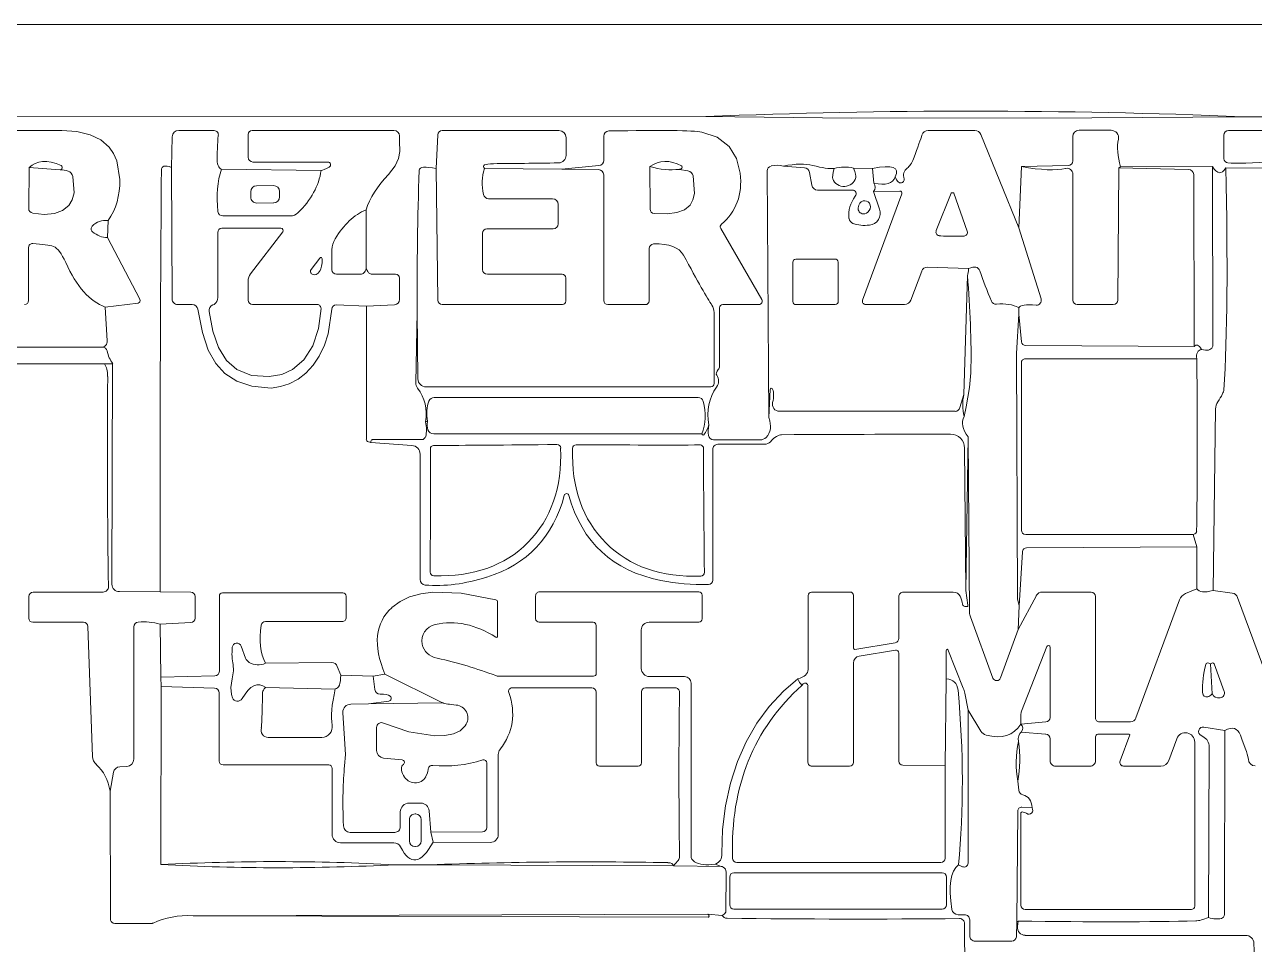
# Model space of a CAD drawing. Extents: x 0 to 650, y 0 to 488.
# Drawn here: x 247.5 to 410, y 366.4 to 488 of the extents above; entities that cross this region are included whole.
import ezdxf

# ---------------------------------------------------------------- set-up
doc = ezdxf.new("R2010")
doc.units = 0
doc.linetypes.add('Solid', pattern=[0])
doc.layers.add('Layer 1', color=7, linetype='Solid', lineweight=0)

msp = doc.modelspace()

# ---------------------------------------------------------------- linework, layer by layer
at = {"layer": 'Layer 1', "color": 7, "linetype": 'Solid', "lineweight": 0}
msp.add_line((0, 488), (650, 488), dxfattribs=at)
at = {"layer": 'Layer 1', "color": 8, "linetype": 'Solid', "lineweight": 0}
for p, q in [((337.48, 475.84), (138.01, 475.73)), ((494.97, 475.79), (408.5, 475.82)), ((252.18, 468.79), (248.06, 469.1)), ((286.65, 468.73), (273.49, 468.89)), ((318.45, 468.91), (308.26, 468.97)), ((345.62, 468.66), (345.82, 436.06)), ((379.22, 469.23), (378.87, 461.13)), ((413.99, 469.04), (406.21, 469.06)), ((292.59, 455.73), (292.59, 463.52)), ((258.42, 459.86), (258.5, 462.09)), ((258.39, 446.19), (258.13, 450.66)), ((292.63, 433.22), (292.64, 450.8)), ((378.85, 449.74), (378.88, 450.58)), ((231.54, 445.37), (257.62, 445.37)), ((378.92, 411.19), (378.76, 408.05)), ((265.46, 401.76), (265.36, 408.77)), ((293.51, 401.9), (293.74, 400.13)), ((265.51, 400.51), (265.47, 376.98)), ((295.6, 398.6), (292.92, 398.21)), ((372.18, 397.41), (372.15, 377.16)), ((378.73, 387.99), (378.85, 386.82)), ((258.75, 386.68), (258.81, 369.77)), ((299.15, 383.68), (299.07, 383.68)), ((298.31, 382.93), (298.31, 380.11)), ((299.89, 380.11), (299.89, 382.93)), ((299.05, 379.36), (299.13, 379.36)), ((296.49, 376.96), (300.99, 376.95)), ((371.43, 376.7), (370.88, 376.94)), ((259.37, 369.21), (264.31, 369.21)), ((337.78, 370.43), (339.66, 370.26))]:
    msp.add_line(p, q, dxfattribs=at)
at = {"layer": 'Layer 1', "color": 250, "linetype": 'Solid', "lineweight": 0}
for p, q in [((356.75, 475.62), (337.48, 475.84)), ((408.5, 475.82), (388.51, 475.69)), ((404.46, 469.26), (392.32, 469.21)), ((378.7, 412.09), (378.57, 444.54)), ((259.1, 443.18), (258.03, 443.16)), ((299.93, 433.15), (293.45, 433.15)), ((344.66, 433.12), (338.53, 433.12)), ((402.38, 418.99), (401.92, 420.63)), ((276.67, 404.27), (276.08, 405.87)), ((275.01, 403.42), (275.07, 402.61)), ((274.9, 401.54), (274.73, 400.38)), ((275.07, 402.61), (274.9, 401.54)), ((274.73, 400.38), (274.8, 399.46)), ((274.8, 399.46), (274.92, 399.04)), ((340.19, 375.97), (340.13, 370.75)), ((370.84, 370.36), (371.7, 370.36)), ((372.37, 369.69), (372.37, 367.59)), ((378.54, 367.43), (378.61, 369.46)), ((373.11, 366.85), (377.94, 366.85))]:
    msp.add_line(p, q, dxfattribs=at)
at = {"layer": 'Layer 1', "color": 252, "linetype": 'Solid', "lineweight": 0}
for p, q in [((388.51, 475.69), (356.75, 475.62)), ((347.76, 469.29), (350.53, 469.08)), ((351.21, 468.46), (351.49, 466.79)), ((392.32, 469.21), (392.1, 469.07)), ((280.36, 466.72), (278.12, 466.7)), ((277.35, 465.91), (277.35, 465.19)), ((281.15, 465.23), (281.15, 465.95)), ((352.27, 466.13), (356.86, 466.13)), ((360.46, 463.61), (359.64, 465.93)), ((278.14, 464.42), (280.38, 464.44)), ((258.03, 443.16), (233.17, 443.18)), ((404.53, 413.22), (404.86, 437.23)), ((372.18, 433.51), (371.87, 413.19)), ((402.4, 413.44), (402.38, 418.99)), ((288.05, 403.68), (279.3, 403.59)), ((289.25, 402.02), (288.78, 403.18)), ((404.21, 403.5), (404.4, 399.57)), ((302.69, 398.38), (295.07, 402.14)), ((369.27, 401.51), (369.11, 390.04)), ((288.52, 400.19), (279.32, 400.38)), ((338.72, 377.06), (339.51, 376.75))]:
    msp.add_line(p, q, dxfattribs=at)
at = {"layer": 'Layer 1', "color": 47, "linetype": 'Solid', "lineweight": 0}
for p, q in [((388.51, 475.69), (356.75, 475.62)), ((254.38, 473.86), (252.39, 473.99)), ((256.14, 473.44), (254.38, 473.86)), ((257.53, 472.77), (256.14, 473.44)), ((266.96, 473.16), (266.89, 469.13)), ((272.52, 474), (267.85, 474.02)), ((277, 473.48), (277, 470.47)), ((296.27, 474), (277.52, 474)), ((297.03, 472.6), (297.01, 473.28)), ((302.07, 473.44), (301.87, 468.98)), ((318.08, 473.99), (302.65, 473.99)), ((319.03, 470.72), (319.03, 473.04)), ((324.01, 473.27), (324.01, 470.06)), ((338.98, 473.12), (336.97, 473.8)), ((340.58, 471.87), (338.98, 473.12)), ((373.05, 474.01), (366.9, 474.01)), ((378.87, 461.13), (373.85, 473.47)), ((386, 473.2), (386, 469.99)), ((391.06, 474.03), (386.83, 474.03)), ((405.97, 473.38), (405.97, 470.28)), ((427.3, 474), (406.59, 474)), ((258.65, 471.8), (257.53, 472.77)), ((259.23, 470.97), (258.65, 471.8)), ((297.05, 471.25), (297.03, 472.6)), ((341.55, 470.32), (340.58, 471.87)), ((259.66, 469.98), (259.23, 470.97)), ((260.04, 467.52), (259.66, 469.98)), ((277.63, 469.84), (287.54, 469.84)), ((296.42, 469.33), (296.88, 470.31)), ((296.88, 470.31), (297.05, 471.25)), ((342.05, 468.36), (341.55, 470.32)), ((295.54, 468.21), (296.42, 469.33)), ((323.37, 469.36), (318.45, 468.91)), ((385.39, 469.36), (379.22, 469.23)), ((344.9, 451.66), (339.46, 461.07)), ((262.7, 451.69), (258.42, 459.86)), ((292.82, 455.36), (292.59, 455.73)), ((296.49, 455.01), (293.44, 455.01)), ((297.02, 451.67), (297.02, 454.48)), ((258.13, 450.66), (262.45, 451.2)), ((292.64, 450.8), (296.36, 450.98)), ((339.3, 442.83), (339.3, 450.56)), ((339.75, 451.01), (344.52, 451.01)), ((299.36, 450.04), (299.16, 440.67)), ((378.85, 449.74), (378.57, 444.54)), ((259.01, 414.04), (259.1, 443.18)), ((372.36, 440.03), (372.53, 441.97)), ((371.89, 437.49), (372.36, 440.03)), ((371.63, 436.2), (371.89, 437.49)), ((372.36, 410.31), (372.18, 433.51)), ((265.37, 413.04), (259.99, 413.06)), ((378.7, 412.09), (378.92, 411.19)), ((375.45, 401.64), (372.47, 409.74)), ((261.89, 408.39), (261.89, 390.91)), ((378.76, 408.05), (376.46, 401.65)), ((373.84, 394.63), (372.18, 397.41)), ((259.21, 389.19), (258.75, 386.68)), ((260.96, 389.94), (260.04, 389.91)), ((378.61, 369.46), (378.72, 384.06)), ((379.27, 384.58), (380.61, 384.5)), ((300.99, 376.95), (333.21, 376.84)), ((339.51, 376.75), (333.21, 376.84)), ((337.78, 370.43), (269.72, 370.22))]:
    msp.add_line(p, q, dxfattribs=at)
at = {"layer": 'Layer 1', "color": 9, "linetype": 'Solid', "lineweight": 0}
for p, q in [((248.06, 469.1), (248, 463.73)), ((266.95, 451.74), (266.89, 469.13)), ((302.07, 451.57), (301.87, 468.98)), ((323.31, 468.84), (318.45, 468.91)), ((324, 451.52), (324, 468.14)), ((330.11, 469.23), (330.13, 463.59)), ((335.12, 468.69), (334.01, 468.87)), ((386, 451.58), (386, 468.25)), ((392.1, 469.07), (391.95, 451.58)), ((254, 465.75), (253.85, 467.93)), ((336.01, 465.67), (335.83, 468.01)), ((253.75, 464.82), (254, 465.75)), ((308.79, 464.99), (317.24, 464.99)), ((335.8, 464.82), (336.01, 465.67)), ((358.22, 451.59), (363.4, 465.65)), ((363.15, 466), (359.64, 465.93)), ((369.92, 465.72), (367.95, 460.77)), ((372.04, 460.69), (370.26, 465.71)), ((251.42, 463.02), (252.48, 463.41)), ((252.48, 463.41), (253.3, 464.08)), ((253.3, 464.08), (253.75, 464.82)), ((318, 464.24), (318, 461.68)), ((333.66, 463.17), (334.66, 463.54)), ((334.66, 463.54), (335.41, 464.15)), ((335.41, 464.15), (335.8, 464.82)), ((248.54, 463.07), (250.06, 462.89)), ((250.06, 462.89), (251.42, 463.02)), ((273.66, 462.71), (282.59, 462.71)), ((330.67, 463.02), (332.38, 463)), ((332.38, 463), (333.66, 463.17)), ((272.98, 460.53), (273.01, 451.91)), ((281.33, 461.09), (273.54, 461.09)), ((277.33, 455.08), (281.58, 460.59)), ((307.99, 460.43), (307.99, 455.62)), ((317.32, 461.01), (308.57, 461.01)), ((378.87, 461.13), (381.81, 451.74)), ((247.99, 458.55), (247.99, 451.53)), ((329.99, 458.4), (329.99, 451.47)), ((286.5, 457.15), (285.34, 455.65)), ((288.08, 458.23), (288.08, 455.59)), ((354.59, 457.01), (349.39, 456.99)), ((348.99, 456.59), (349.01, 451.39)), ((355.01, 451.41), (354.99, 456.61)), ((366.03, 455.43), (364.61, 451.59)), ((372.23, 455.75), (366.75, 455.92)), ((277, 451.6), (277, 454.11)), ((288.68, 455), (291.88, 455)), ((308.62, 455), (318.51, 455)), ((318.99, 454.51), (318.99, 451.45)), ((372.07, 454.83), (371.6, 439.13)), ((269.61, 451), (267.69, 451)), ((270.98, 447.29), (270.34, 450.38)), ((286.14, 451), (277.6, 451)), ((286.3, 447.83), (286.64, 450.47)), ((288.06, 450.4), (287.59, 447.15)), ((292.64, 450.8), (288.65, 450.95)), ((318.54, 451), (302.65, 451)), ((329.52, 450.99), (324.53, 450.99)), ((349.41, 450.99), (354.61, 451.01)), ((363.77, 451.01), (358.62, 451.01)), ((391.35, 450.99), (386.59, 450.99)), ((271.85, 450.08), (272.32, 447.47)), ((299.36, 450.04), (299.45, 441.18)), ((338.59, 440.57), (338.59, 449.96)), ((379.22, 446.09), (378.85, 449.74)), ((271.74, 444.99), (270.98, 447.29)), ((272.32, 447.47), (273.08, 445.32)), ((285.55, 445.54), (286.3, 447.83)), ((287.59, 447.15), (287.09, 445.62)), ((284.37, 443.68), (285.55, 445.54)), ((287.09, 445.62), (286.41, 444.2)), ((402.02, 445.45), (379.77, 445.59)), ((272.72, 443.2), (271.74, 444.99)), ((273.08, 445.32), (274.16, 443.6)), ((286.41, 444.2), (285.6, 442.98)), ((402.39, 443.82), (379.73, 443.84)), ((273.94, 441.87), (272.72, 443.2)), ((274.16, 443.6), (275.5, 442.42)), ((275.5, 442.42), (277.47, 441.63)), ((281.46, 441.77), (282.87, 442.4)), ((282.87, 442.4), (284.37, 443.68)), ((285.6, 442.98), (284.64, 441.93)), ((379.2, 443.31), (379.2, 421.19)), ((275.5, 440.87), (273.94, 441.87)), ((277.5, 440.2), (275.5, 440.87)), ((277.47, 441.63), (279.77, 441.48)), ((279.77, 441.48), (281.46, 441.77)), ((282.44, 440.51), (281.3, 440.15)), ((283.61, 441.12), (282.44, 440.51)), ((284.64, 441.93), (283.61, 441.12)), ((280.06, 439.97), (277.5, 440.2)), ((281.3, 440.15), (280.06, 439.97)), ((300.51, 440.12), (338.14, 440.12)), ((336.49, 438.72), (301.61, 438.72)), ((379.77, 420.63), (401.92, 420.63)), ((379.34, 418.34), (378.92, 411.19)), ((402.38, 418.99), (379.89, 418.86)), ((257.83, 413), (248.58, 413)), ((269.42, 413), (265.37, 413.04)), ((289.52, 412.88), (273.6, 412.88)), ((301.4, 412.99), (299.82, 412.77)), ((305.17, 412.87), (301.4, 412.99)), ((309.73, 411.98), (305.17, 412.87)), ((336.59, 413.02), (315.51, 413.02)), ((356.59, 413), (351.47, 413)), ((370.2, 413), (363.62, 413)), ((371.87, 413.19), (372.14, 411.25)), ((381.95, 413), (388.41, 413)), ((400.89, 412.8), (402.4, 413.44)), ((407.08, 412.86), (404.53, 413.22)), ((248.01, 412.43), (248.01, 409.54)), ((270, 409.56), (270, 412.42)), ((273.2, 412.47), (273.2, 402.53)), ((289.95, 409.57), (289.95, 412.45)), ((297.1, 411.76), (295.99, 410.94)), ((298.34, 412.35), (297.1, 411.76)), ((299.82, 412.77), (298.34, 412.35)), ((309.97, 407.15), (309.97, 411.67)), ((315, 412.51), (315, 409.49)), ((337, 409.45), (337, 412.61)), ((357, 405.61), (357, 412.58)), ((363, 412.38), (363, 406.87)), ((378.76, 408.05), (381.18, 412.55)), ((388.99, 412.42), (388.99, 396.35)), ((394.34, 396.36), (400.1, 411.97)), ((415.71, 390.78), (407.77, 412.3)), ((372.02, 411.1), (371.74, 411.1)), ((248.55, 409.01), (255.25, 409.01)), ((255.82, 408.45), (256.44, 391.29)), ((265.36, 408.77), (269.45, 408.98)), ((279.3, 409.12), (289.5, 409.12)), ((315.49, 409.01), (322.61, 409.01)), ((323.01, 408.6), (323.01, 402.25)), ((328.97, 402.9), (328.97, 407.99)), ((330.01, 409.02), (336.57, 409.02)), ((362.53, 406.31), (357.21, 405.43)), ((362.55, 405.32), (357.77, 404.53)), ((363, 390.66), (363, 404.94)), ((369.27, 405.24), (369.27, 401.51)), ((369.43, 405.44), (369.42, 405.44)), ((371.53, 400.3), (369.49, 405.41)), ((382.56, 405.79), (379.23, 397.27)), ((382.99, 396.44), (382.99, 405.7)), ((357, 403.62), (357, 390.49)), ((406.01, 399.88), (404.67, 403.53)), ((272.59, 401.91), (265.46, 401.76)), ((293.51, 401.9), (289.25, 402.02)), ((322.65, 401.88), (310.13, 401.88)), ((334.68, 401.83), (330.04, 401.83)), ((272.58, 400.3), (265.51, 400.51)), ((322.43, 400.34), (311.88, 400.34)), ((333.45, 400.35), (329.51, 400.35)), ((335.54, 378.16), (335.54, 400.98)), ((351, 390.5), (351, 400.62)), ((273.17, 390.67), (273.17, 399.68)), ((323.01, 390.44), (323.01, 399.77)), ((329, 399.83), (329, 390.45)), ((372.18, 397.41), (371.72, 399.65)), ((289.52, 397.11), (289.52, 397.02)), ((289.52, 397.02), (289.7, 394.33)), ((292.92, 398.21), (290.57, 398.18)), ((379.14, 396.76), (379.15, 395.53)), ((293.99, 392.06), (293.99, 395.11)), ((294.91, 395.68), (298.25, 394.53)), ((305.02, 394.67), (305.67, 395.3)), ((305.67, 395.3), (305.82, 395.53)), ((379.15, 395.53), (382.44, 395.83)), ((389.49, 395.85), (393.61, 395.85)), ((279.66, 393.79), (286.74, 393.8)), ((289.7, 394.33), (289.86, 391.52)), ((298.25, 394.53), (301.69, 394)), ((301.69, 394), (302.99, 394.03)), ((302.99, 394.03), (304.16, 394.27)), ((304.16, 394.27), (305.02, 394.67)), ((382.41, 394.23), (379.18, 394.5)), ((383, 390.72), (383, 393.59)), ((389, 393.88), (389, 390.73)), ((393.47, 394.2), (389.32, 394.2)), ((392.25, 390.68), (393.52, 394.12)), ((399.74, 393.61), (398.69, 390.75)), ((406.04, 370.37), (406.1, 394.71)), ((402.11, 371.47), (402.11, 393.18)), ((287.67, 390.15), (273.7, 390.15)), ((289.86, 391.52), (289.76, 390.03)), ((297.37, 390.81), (294.9, 391.06)), ((308.54, 381.9), (308.54, 390.44)), ((310.07, 391.55), (310.07, 380.96)), ((369.11, 390.04), (363.53, 390.13)), ((288.11, 380.96), (288.11, 389.7)), ((328.54, 389.99), (323.46, 389.99)), ((356.5, 389.99), (351.5, 389.99)), ((388.26, 389.98), (383.74, 389.98)), ((397.62, 390), (392.72, 390)), ((297.12, 381.99), (297.12, 383.95)), ((298.29, 385.11), (299.82, 385.11)), ((300.92, 384.1), (301.16, 381.29)), ((379.11, 383.69), (379.11, 371.63)), ((290.5, 381.24), (296.38, 381.24)), ((301.16, 381.29), (307.97, 381.33)), ((296.26, 379.87), (289.2, 379.87)), ((309.01, 379.91), (301.44, 379.96)), ((379.71, 371.04), (401.67, 371.04)), ((269.72, 370.22), (337.8, 370.04))]:
    msp.add_line(p, q, dxfattribs=at)
at = {"layer": 'Layer 1', "color": 59, "linetype": 'Solid', "lineweight": 0}
for p, q in [((359.52, 468.98), (357.01, 469.03)), ((257.75, 445.36), (231.54, 445.37)), ((378.57, 444.54), (378.7, 412.09))]:
    msp.add_line(p, q, dxfattribs=at)
at = {"layer": 'Layer 1', "color": 251, "linetype": 'Solid', "lineweight": 0}
for p, q in [((359.52, 468.98), (359.71, 467.05)), ((404.46, 469.26), (404.52, 445.58)), ((406.1, 394.71), (403.32, 395.16)), ((404.04, 392.63), (403.94, 369.98)), ((301.44, 379.96), (301.16, 381.29))]:
    msp.add_line(p, q, dxfattribs=at)
at = {"layer": 'Layer 1', "color": 254, "linetype": 'Solid', "lineweight": 0}
for p, q in [((401.31, 468.85), (392.1, 469.07)), ((402.02, 445.45), (401.98, 468.18)), ((345.98, 439.76), (345.82, 436.06)), ((371.6, 439.13), (371.09, 437.39)), ((370.44, 436.89), (347.23, 436.89)), ((293.22, 432.75), (298.62, 432.39)), ((301.53, 433.91), (336.99, 433.9)), ((339.09, 432.53), (345.26, 432.53)), ((299.73, 431.21), (299.73, 414.67)), ((338.41, 414.59), (338.41, 431.86)), ((371.7, 432.04), (371.87, 413.19)), ((295.07, 402.14), (293.51, 401.9)), ((349.66, 401.52), (347.77, 399.91)), ((347.77, 399.91), (345.87, 397.88)), ((302.69, 398.38), (292.92, 398.21)), ((345.87, 397.88), (344.23, 395.67)), ((344.23, 395.67), (342.81, 393.21)), ((342.81, 393.21), (341.67, 390.61)), ((341.67, 390.61), (340.74, 387.73)), ((369.11, 390.04), (369.11, 377.81)), ((340.74, 387.73), (340.1, 384.76)), ((340.1, 384.76), (339.72, 381.61)), ((339.72, 381.61), (339.62, 378.43)), ((368.57, 377.28), (341.61, 377.28)), ((368.72, 375.91), (341.22, 375.91)), ((340.65, 375.34), (340.65, 371.68)), ((369.29, 371.68), (369.29, 375.34)), ((341.22, 371.11), (368.72, 371.11)), ((371.7, 369.18), (371.72, 352.98)), ((378.68, 368.79), (378.76, 369.51)), ((408.83, 367.63), (379.72, 367.63))]:
    msp.add_line(p, q, dxfattribs=at)
at = {"layer": 'Layer 1', "color": 87, "linetype": 'Solid', "lineweight": 0}
msp.add_line((265.51, 400.51), (265.46, 401.76), dxfattribs=at)
at = {"layer": 'Layer 1', "color": 252, "linetype": 'Solid', "lineweight": 0}
for centre, start, end in [((278.13, 465.92), 90.6, 180.6), ((280.37, 465.94), 0.6, 90.6), ((278.13, 465.2), 180.6, 270.6), ((280.37, 465.22), 270.6, 360.6)]:
    msp.add_arc(centre, 0.78, start, end, dxfattribs=at)
at = {"layer": 'Layer 1', "color": 9, "linetype": 'Solid', "lineweight": 0}
for centre, start, end in [((349.39, 456.59), 90.2, 180.2), ((354.59, 456.61), 0.2, 90.2), ((349.41, 451.39), 180.2, 270.2), ((354.61, 451.41), 270.2, 360.2)]:
    msp.add_arc(centre, 0.4, start, end, dxfattribs=at)
at = {"layer": 'Layer 1', "color": 8, "linetype": 'Solid', "lineweight": 0}
for centre, start, end in [((299.06, 382.93), 89.8, 179.8), ((299.14, 382.93), 359.8, 449.8), ((299.06, 380.11), 179.8, 269.8), ((299.14, 380.11), 269.8, 359.8)]:
    msp.add_arc(centre, 0.75, start, end, dxfattribs=at)
at = {"layer": 'Layer 1', "color": 254, "linetype": 'Solid', "lineweight": 0}
for centre, start, end in [((341.22, 375.34), 90, 180), ((368.72, 375.34), 0, 90), ((341.22, 371.68), 180, 270), ((368.72, 371.68), 270, 360)]:
    msp.add_arc(centre, 0.57, start, end, dxfattribs=at)
for centre, major_axis, ratio, start_param, end_param in [((374.98, 183.3), (502.19, -1.98), 0.583957, 1.506304, 1.647844), ((401.3, 468.18), (0.68, -0.005), 0.984963, 0.007461, 1.563335), ((346.16, 439.75), (0.147, -0.108), 0.981775, 0.991427, 3.720962), ((291.6, 402.12), (54.55, 38.02), 0.152944, 6.104931, 6.24647), ((347.23, 437.83), (0.932, -0.117), 0.998165, 3.016092, 4.83789), ((370.44, 437.57), (0.095, 0.678), 0.981546, 3.278074, 4.575907), ((330.59, 450.92), (29.73, 16.68), 0.204132, 2.966217, 3.107757), ((301.53, 434.72), (0.808, 0.136), 0.986208, 3.310739, 4.543242), ((298.55, 431.21), (1.18, -0.04), 0.998014, 0.03149, 1.539307), ((298.96, 416.3), (2.58, 16.08), 0.116256, 0.018669, 0.160208), ((712.14, 442.79), (419.65, 10.2), 0.004915, 3.349195, 3.490735), ((317.83, 432.02), (0.483, 0.012), 0.992277, 0.003316, 1.567481), ((320.36, 431.98), (0.486, -0.009), 0.992277, 1.574112, 3.138277), ((-76.1, 440.61), (421.94, -7.91), 0.004915, 5.934043, 6.075583), ((339.42, 416.29), (2.68, -16.15), 0.116256, 2.981384, 3.122924), ((339.09, 431.86), (0.68, 0), 0.985294, 1.570796, 3.141593), ((345.26, 433.57), (0.377, 0.972), 0.99968, 3.511231, 4.34275), ((327.87, 340.8), (19.83, 92.98), 0.094344, 0.020118, 0.161658), ((-99.02, 427.87), (485.23, 5.84), 0.002909, 0.26048, 0.40202), ((369.84, 432.02), (0.01, -1.86), 0.999941, 1.576231, 3.136158), ((293.03, 21.28), (7.8, 419.7), 0.004915, 5.934043, 6.075583), ((313.38, 430.8), (12.29, -1.19), 0.154464, 3.015905, 3.157444), ((-171.97, 742.58), (487.76, -320.79), 0.155171, 6.251614, 6.393154), ((811.03, 746.93), (488.56, 325.22), 0.155171, 3.031624, 3.173164), ((324.85, 430.78), (12.35, 1.27), 0.154464, 6.267334, 6.408873), ((347.59, 19.2), (10.19, -421.89), 0.004915, 3.349195, 3.490735), ((319.1, 425.7), (0.321, 0), 1, 0.261139, 2.880454), ((-273.39, 992.5), (588.4, -573.69), 0.128229, 6.21414, 6.355679), ((1021.99, 1160.44), (698.34, 742.06), 0.114905, 3.071852, 3.213391), ((-11.84, 903.62), (323.61, -485.89), 0.155166, 6.173203, 6.314743), ((649.16, 907.93), (322.61, 490.28), 0.155166, 3.110035, 3.251575), ((300.47, 414.67), (0.033, 0.743), 0.989194, 1.615451, 3.096938), ((343.27, 577.63), (46.27, 163.1), 0.317258, 3.205509, 3.347049), ((301.54, 415.64), (0.009, 0.483), 0.992277, 1.574112, 3.138277), ((354.6, 478.94), (29.28, 62.36), 0.621133, 3.294693, 3.436232), ((336.83, 415.61), (0.012, -0.486), 0.992277, 0.003316, 1.567481), ((337.82, 414.59), (0.005, -0.6), 0.983194, 0.008619, 1.562178), ((242.69, 262.46), (127.66, 138.67), 0.080916, 6.210931, 6.35247), ((1344.59, -165.95), (1000.04, -559.62), 0.150566, 3.090154, 3.231694), ((152.95, 515.84), (199.55, -183.2), 0.485227, 0.349926, 0.491465), ((321.16, 400.21), (17.97, -22.93), 0.213077, 6.208846, 6.350386), ((319.62, 401.89), (19.64, -24.48), 0.154699, 0.048947, 0.190486), ((341.61, 377.86), (0.59, 0.005), 0.982907, 3.150362, 4.703619), ((368.57, 377.81), (0.54, 0), 0.981481, 4.712389, 6.283185), ((358.89, 404.9), (18.94, 34.92), 0.133104, 3.068093, 3.209632), ((334.77, 403.7), (218.16, -3.62), 0.154574, 4.740354, 4.881893), ((371.03, 369.18), (0.67, 0.005), 0.999892, 6.275833, 7.861334), ((379.72, 368.67), (1.04, -0.06), 0.990114, 3.081541, 4.77244), ((408.83, 366.52), (0.02, -1.11), 0.999301, 1.589479, 3.12291), ((133.21, 389.47), (276.58, -27.85), 0.357061, 6.191348, 6.332888)]:
    msp.add_ellipse(centre, major_axis=major_axis, ratio=ratio, start_param=start_param, end_param=end_param, dxfattribs=at)
at = {"layer": 'Layer 1', "color": 47, "linetype": 'Solid', "lineweight": 0}
for centre, major_axis, ratio, start_param, end_param in [((355.99, 471.01), (128.59, -2.57), 0.011956, 2.507809, 2.649349), ((267.84, 473.14), (0.015, 0.88), 0.999802, 0.005745, 1.565051), ((272.51, 473.44), (0.553, -0.081), 0.99708, 6.150885, 7.986282), ((272.98, 245.04), (0.09, 228.28), 0.004321, 0.015451, 0.156991), ((277.52, 473.48), (0, -0.52), 1, 3.141593, 4.712389), ((296.27, 473.26), (0.01, -0.74), 0.999614, 1.584682, 3.127707), ((302.65, 473.41), (0.016, 0.581), 0.998514, 0.027246, 1.543551), ((318.08, 473.04), (0.906, 0.287), 1, 5.976022, 7.546818), ((324.69, 473.27), (0.68, 0.005), 0.984963, 1.578258, 3.134131), ((-531.84, 424.12), (869.19, 49.53), 0.006848, 0.02899, 0.170529), ((295.84, 300.67), (70.27, 172.98), 0.005212, 6.086647, 6.228186), ((366.9, 473.12), (0.13, 0.885), 0.988116, 0.144284, 1.426512), ((373.05, 473.14), (0.168, -0.851), 0.994269, 1.764231, 2.948158), ((386.83, 473.2), (0.121, 0.821), 1, 0.145914, 1.71671), ((391.06, 473.05), (0.983, -0.095), 0.99354, 6.186134, 7.951033), ((406.59, 473.38), (0.07, 0.616), 1, 0.1133, 1.684096), ((482.72, 414.32), (90.08, -60.05), 0.18995, 3.219374, 3.360913), ((381.51, 210.55), (132.76, -259.05), 0.094628, 3.030544, 3.172083), ((336.88, 597.06), (63.49, 128.13), 0.06137, 3.011742, 3.153282), ((277.63, 470.47), (0.063, 0.627), 1, 1.670203, 3.240999), ((287.54, 469.48), (0.311, -0.18), 0.995456, 5.755991, 8.381176), ((318.02, 470.72), (1.01, 0.01), 0.989695, 4.722488, 6.273086), ((323.32, 470.06), (0.027, -0.702), 0.987578, 0.03898, 1.531816), ((379.95, 213.57), (48.4, -256.3), 0.111389, 3.052825, 3.194364), ((344.62, 512.42), (19.12, -43.62), 0.186126, 0.047872, 0.189412), ((385.38, 469.99), (0.005, -0.63), 0.984001, 0.008195, 1.562601), ((406.54, 470.28), (0.571, -0.016), 0.998458, 3.169342, 4.68464), ((758.99, 501.62), (353.1, 31.78), 0.008861, 3.199958, 3.341497), ((227.43, 480.92), (24.96, -11.93), 0.115199, 6.196629, 6.338168), ((252.2, 469.18), (0.227, -0.048), 0.996409, 0.150007, 1.42079), ((333.95, 510.74), (47.46, 41.96), 0.042643, 3.193139, 3.334678), ((438.34, 472.83), (146.11, 12.22), 0.216352, 2.909499, 3.051038), ((460.99, 429.63), (152.87, -39.66), 0.033561, 3.018636, 3.193576), ((391.35, 471.66), (98.75, 2.01), 0.006796, 3.734097, 3.875636), ((325.22, 482.87), (9.04, -13.93), 0.150375, 6.185976, 6.327516), ((334.17, 469.14), (0.12, 0.188), 0.98238, 4.627307, 6.368267), ((1.51, 639.11), (339.81, -175.32), 0.132061, 6.228727, 6.370266), ((451.46, 425.52), (87.71, -43.07), 0.106301, 3.089155, 3.230694), ((98.08, 547.39), (160.94, -84.44), 0.215132, 6.257527, 6.399067), ((390.8, 556.03), (27.69, 88.93), 0.075878, 3.031602, 3.173141), ((363.3, 467.49), (0.074, -0.403), 0.994167, 6.208588, 7.928579), ((339.83, 461.28), (0.35, 0.243), 0.989139, 1.651594, 3.060795), ((293.44, 455.73), (0.698, 0.192), 0.994787, 3.411799, 4.442182), ((288.52, 330.76), (84.91, 125.08), 0.062614, 6.235717, 6.383058), ((391.39, 449.48), (16.42, -27.57), 0.421613, 4.254807, 4.396346), ((296.49, 454.48), (0.001, -0.53), 1, 1.569157, 3.139953), ((302.65, 456.36), (21.04, -89.94), 0.741131, 1.24082, 1.38236), ((262.41, 451.53), (0.102, -0.319), 0.991409, 6.099787, 8.03738), ((296.33, 451.67), (0.691, 0.016), 0.998967, 4.735101, 6.260474), ((339.75, 450.56), (0.263, 0.365), 1, 0.623279, 2.194075), ((344.52, 451.44), (0.422, 0.111), 0.996826, 4.453646, 6.541928), ((375.85, 451.72), (0.164, -0.648), 0.989203, 4.857386, 6.138188), ((319.69, 373.21), (59.72, 77.03), 0.192093, 0.033472, 0.175012), ((399.73, 456.96), (60.85, 15.18), 0.076385, 3.027373, 3.168913), ((338.67, 442.83), (0.578, 0.261), 0.994805, 5.134463, 5.861112), ((300.31, 440.64), (0.53, 1.02), 0.999496, 2.021947, 2.690442), ((337.83, 440.88), (0.957, 0.951), 0.99361, 4.879369, 6.116205), ((106.88, 386.98), (193.48, 51.02), 0.161434, 6.207859, 6.349398), ((544.38, 369.93), (206.29, -68.54), 0.165357, 3.09113, 3.232669), ((259.99, 414.04), (0.694, 0.692), 1, 2.357262, 3.928058), ((373.84, 410.41), (0.83, 1.33), 0.927108, 2.162256, 2.550133), ((262.55, 408.39), (0.656, 0.033), 0.994842, 1.621469, 3.09092), ((253.97, 356.17), (10.8, 52.74), 0.377991, 6.253598, 6.395138), ((375.95, 401.83), (0.379, 0.384), 0.993755, 2.708187, 5.145794), ((219.64, 701.27), (158.13, -307.01), 0.097247, 6.195499, 6.337038), ((296.58, 370.14), (82.77, 25.09), 0.081321, 6.190329, 6.331869), ((374.84, 395.2), (1.14, 0.15), 0.996152, 3.526153, 4.327828), ((260.92, 390.91), (0.972, 0.021), 0.999075, 4.733881, 6.261693), ((260.06, 389.03), (0.07, 0.879), 0.983217, 0.106078, 1.464718), ((379.24, 384.06), (0.521, -0.014), 0.998514, 1.543551, 3.168838), ((284.96, 538.16), (219.33, 6.11), 0.736222, 4.602925, 4.744465)]:
    msp.add_ellipse(centre, major_axis=major_axis, ratio=ratio, start_param=start_param, end_param=end_param, dxfattribs=at)
at = {"layer": 'Layer 1', "color": 9, "linetype": 'Solid', "lineweight": 0}
for centre, major_axis, ratio, start_param, end_param in [((247.72, 446.83), (5.22, 21.9), 0.325031, 6.244642, 6.386182), ((252.89, 467.71), (0.055, 0.989), 0.993846, 4.988341, 6.007233), ((396.63, 387.48), (122.15, -83.36), 0.236584, 3.203448, 3.344988), ((68.2, 515.67), (218.35, -47.51), 0.194818, 6.15496, 6.2965), ((410.67, 451.33), (102.67, -16.62), 0.232576, 3.098125, 3.239664), ((323.3, 468.14), (0.7, -0.005), 0.999895, 0.007246, 1.56355), ((334.97, 467.81), (0.024, -0.888), 0.989389, 1.766401, 2.945988), ((195.08, 583.54), (191.75, -113.44), 0.089287, 6.048441, 6.18998), ((385.23, 468.25), (0.767, 0.085), 0.996626, 6.173288, 7.963879), ((308.79, 465.69), (0.084, -0.7), 0.98995, 4.830506, 6.165068), ((317.24, 464.24), (0.76, 0), 0.986842, 0, 1.570796), ((363.16, 465.74), (0.042, 0.258), 0.992647, 4.525969, 6.469605), ((370.07, 465.71), (0.157, -0.001), 0.377288, 1.76287, 2.949519), ((369.77, 465.49), (0.475, 0.212), 0.377123, 0.675962, 0.817502), ((371.32, 465.46), (1.25, -0.3), 0.039499, 2.824859, 2.966398), ((370.11, 465.71), (0.156, -0.005), 0.377288, 0.192074, 1.378723), ((248.66, 463.73), (0.06, 0.671), 0.980356, 1.662334, 3.050055), ((273.66, 463.36), (0.654, 0.04), 0.990068, 3.202687, 4.651294), ((357.21, 286.49), (64.22, -177.19), 0.193764, 3.153373, 3.294912), ((330.7, 463.59), (0.571, -0.016), 0.998458, 3.169342, 4.68464), ((298.25, 359.24), (40.99, -102.71), 0.141425, 3.064643, 3.206183), ((282.6, 464.12), (0.55, 1.3), 0.993007, 3.540458, 4.313524), ((317.32, 461.68), (0.68, 0), 0.985294, 4.712389, 6.283185), ((256.77, 461.01), (0.344, 0.377), 0.989979, 1.537899, 3.17449), ((273.35, 537.85), (15.5, 77.94), 0.186093, 3.038866, 3.180405), ((273.54, 460.53), (0.132, 0.544), 1, 0.23715, 1.807946), ((281.33, 460.78), (0.296, -0.101), 0.98835, 5.951989, 8.185178), ((308.57, 460.43), (0.077, 0.575), 1, 0.133757, 1.704553), ((368.4, 460.59), (0.124, 0.472), 0.994413, 1.453213, 3.259176), ((475.3, 461.65), (107.04, 1.53), 0.005999, 3.17962, 3.32116), ((264.71, 465.61), (107, -5.55), 0.005993, 6.103651, 6.24519), ((371.58, 460.53), (0.106, -0.477), 0.994413, 6.165602, 7.971564), ((248.51, 458.55), (0.521, -0.01), 0.980796, 1.55229, 3.160099), ((135.48, 439.96), (116.35, 18.27), 0.049379, 0.089395, 0.230935), ((255.07, 307.37), (4.12, -151.36), 0.072846, 2.970106, 3.111645), ((290.89, 458.28), (2.46, 1.4), 0.978093, 2.079492, 2.632896), ((330.61, 458.4), (0.621, 0.011), 0.982778, 1.587454, 3.124935), ((107.7, 293.1), (226.69, 164.68), 0.089108, 6.271351, 6.412891), ((286.63, 457.05), (0.146, 0.071), 0.999633, 5.830174, 8.306993), ((260.78, 530.89), (25.49, -75.61), 0.068486, 0.053464, 0.195003), ((147.38, 831.32), (191.36, -380.95), 0.006417, 6.085815, 6.227354), ((351.03, 813.8), (92.33, 363.32), 0.12364, 2.987208, 3.128747), ((285.69, 455.38), (0.363, -0.243), 0.989141, 3.077062, 4.776919), ((282.01, 561.71), (3.78, -106.78), 0.06991, 6.24107, 6.38261), ((288.68, 455.59), (0.6, 0), 0.983333, 3.141593, 4.712389), ((291.91, 455.58), (0.236, 0.535), 0.939301, 3.533802, 4.32018), ((275.52, 463.41), (16.99, -7.91), 0.240915, 6.195575, 6.337114), ((308.62, 455.62), (0.63, 0), 0.984127, 3.141593, 4.712389), ((366.72, 455.19), (0.138, 0.722), 0.999104, 0.151136, 1.41966), ((278.6, 454.12), (1.43, 0.71), 0.993846, 2.028905, 2.683484), ((318.51, 454.51), (0, 0.49), 0.979592, 4.712389, 6.283185), ((271.94, 451.91), (1.02, 0.32), 0.999224, 5.01629, 5.979284), ((247.46, 451.53), (0, 0.54), 0.981481, 3.141593, 4.712389), ((267.69, 451.74), (0.523, 0.523), 1, 2.356194, 3.926991), ((269.61, 450.26), (0.737, 0.059), 0.996805, 0.079956, 1.49084), ((272.67, 450.19), (0.801, 0.21), 0.996935, 1.70081, 3.011579), ((255.54, 445.02), (17.01, 6.01), 0.004767, 6.131668, 6.273208), ((277.6, 451.6), (0.564, -0.206), 1, 3.491441, 5.062237), ((286.14, 450.49), (0.01, 0.511), 0.98042, 4.693534, 6.302041), ((288.63, 450.38), (0.552, -0.143), 1, 1.788716, 3.359512), ((302.65, 451.58), (0.005, -0.58), 0.999846, 4.72116, 6.274414), ((318.54, 451.45), (0.351, -0.282), 1, 5.389936, 6.960733), ((324.53, 451.52), (0.002, -0.53), 1, 4.709118, 6.279914), ((329.52, 451.47), (0, 0.48), 0.979167, 3.141593, 4.712389), ((336.86, 449.98), (1.52, -0.83), 0.988858, 0.496788, 1.074009), ((358.62, 451.44), (0.077, 0.421), 0.999444, 1.389524, 3.322865), ((363.76, 451.89), (0.886, -0.152), 0.977811, 4.886042, 6.109533), ((565.09, 389.06), (186.22, -61.5), 0.037523, 2.996536, 3.138076), ((381.2, 451.55), (0.632, 0.076), 0.990255, 4.526157, 6.469417), ((386.59, 451.58), (0.284, 0.517), 1, 2.073879, 3.644675), ((391.35, 451.59), (0.005, 0.6), 0.999856, 3.150066, 4.703915), ((379.77, 446.15), (0.028, -0.555), 0.995012, 4.762223, 6.233352), ((379.73, 443.31), (0.525, -0.071), 1, 1.705735, 3.276532), ((217.44, 396.56), (40.3, 46.92), 0.160242, 6.098762, 6.240302), ((288.34, 654.47), (22.28, 300.51), 0.066506, 2.363351, 2.504891), ((300.51, 441.19), (0.01, -1.07), 0.990522, 4.717106, 6.278469), ((338.14, 440.57), (0.071, 0.444), 1, 3.301071, 4.871867), ((376.43, 400.08), (75.4, -38.45), 0.207863, 3.15964, 3.30118), ((301.61, 437.96), (0.752, -0.142), 0.992218, 1.759246, 2.953143), ((336.49, 438.04), (0.679, 0.093), 0.998463, 0.136504, 1.434292), ((199.76, 459.94), (137.55, -24.87), 0.216586, 6.243341, 6.38488), ((379.77, 421.19), (0.57, 0), 0.982456, 3.141593, 4.712389), ((379.9, 418.3), (0.017, 0.564), 0.997116, 0.048938, 1.521858), ((248.58, 412.43), (0.567, -0.058), 1, 1.672939, 3.243735), ((257.83, 413.71), (0.005, -0.71), 0.999904, 6.276241, 7.860926), ((269.41, 412.42), (0.59, -0.005), 0.98261, 0.008619, 1.562178), ((273.6, 412.47), (0, 0.41), 0.97561, 0, 1.570796), ((289.52, 412.45), (0.096, -0.419), 1, 1.345328, 2.916125), ((315.51, 412.51), (0.51, 0), 1, 1.570796, 3.141593), ((336.59, 412.61), (0.403, 0.076), 1, 6.097163, 7.667959), ((351.47, 412.55), (0.449, 0.033), 1, 1.497611, 3.068407), ((356.59, 412.58), (0, 0.42), 0.97619, 4.712389, 6.283185), ((363.62, 412.38), (0.62, 0), 1, 1.570796, 3.141593), ((370.21, 411.94), (0.26, -1.02), 0.988194, 1.820455, 2.891934), ((381.95, 412.13), (0.857, -0.219), 0.988528, 1.824331, 2.888058), ((388.41, 412.42), (0.279, 0.509), 1, 5.213738, 6.784534), ((406.97, 412), (0.097, -0.864), 0.984322, 1.814994, 2.897395), ((309.65, 411.67), (0.039, 0.318), 0.989225, 4.834871, 6.160703), ((353, 369.84), (0.83, -78.99), 0.023016, 4.140842, 4.282382), ((356.35, 395), (14.22, 18.13), 0.283259, 6.011463, 6.153002), ((371.74, 411.41), (0.017, -0.313), 0.994277, 4.765756, 6.229818), ((372.02, 411.23), (0.009, -0.132), 0.924511, 6.217111, 7.920056), ((401.43, 411.5), (1.41, 0.04), 0.99692, 1.93794, 2.774449), ((860.69, 127.94), (566.01, -281.28), 0.092799, 3.105426, 3.246965), ((248.55, 409.54), (0.54, 0), 0.981481, 3.141593, 4.712389), ((255.25, 408.43), (0.011, -0.581), 0.981505, 1.588643, 3.123746), ((269.42, 409.56), (0.581, 0.016), 0.998514, 4.739635, 6.25594), ((429.26, 507.6), (149.58, 104.64), 0.173391, 2.976869, 3.118408), ((279.3, 408.54), (0.048, 0.582), 0.986761, 0.080912, 1.489885), ((289.5, 409.57), (0.088, 0.441), 1, 3.339049, 4.909846), ((302.23, 406.55), (2.22, 0.47), 0.981159, 1.582786, 3.129603), ((307.74, 64.6), (4.07, -344.34), 0.163957, 3.034176, 3.175715), ((315.49, 409.49), (0.49, 0), 0.979592, 3.141593, 4.712389), ((322.61, 408.6), (0, -0.41), 0.97561, 1.570796, 3.141593), ((330.01, 407.99), (1.04, 0), 0.990385, 1.570796, 3.141593), ((336.57, 409.45), (0.422, -0.085), 1, 4.910289, 6.481086), ((309.83, 407.15), (0.137, -0.04), 0.99651, 4.429026, 6.566549), ((362.44, 406.87), (0.048, -0.567), 0.993153, 0.084297, 1.4865), ((439.31, 513.64), (138.87, 108.49), 0.107671, 3.088051, 3.229591), ((357.18, 405.61), (0.184, 0.013), 0.989848, 3.070648, 4.783334), ((362.61, 404.94), (0.389, 0.03), 0.987974, 6.206031, 7.931135), ((369.46, 405.24), (0.018, -0.207), 0.897955, 3.239736, 4.614246), ((369.44, 405.39), (0.0198, -0.0521), 0.920133, 1.679765, 3.032624), ((382.77, 405.7), (0.125, -0.188), 0.981066, 0.973305, 3.739084), ((278.01, 353.36), (58.4, 23.89), 0.79973, 0.711945, 0.853485), ((357.92, 403.62), (0.921, 0.077), 0.998835, 1.654423, 3.057966), ((403.36, 392.62), (1.2, 11.01), 0.175987, 0.032035, 0.173575), ((404.53, 403.47), (0.047, -0.157), 0.93414, 1.685361, 3.027028), ((272.58, 402.53), (0.62, 0.005), 0.999866, 4.720585, 6.274989), ((310.06, 402.9), (0.607, -0.846), 0.924922, 5.297981, 5.697593), ((322.65, 402.25), (0, -0.37), 0.972973, 6.283185, 7.853982), ((330.04, 402.9), (0.577, 0.901), 1, 2.140851, 3.711648), ((334.68, 400.98), (0.86, 0), 0.988372, 6.283185, 7.853982), ((217, 448.9), (133.95, -46.46), 0.079934, 6.169366, 6.310906), ((272.56, 399.68), (0.01, 0.621), 0.983889, 4.729329, 6.266245), ((319.91, 409.02), (40.99, 9.34), 0.088344, 2.979916, 3.121456), ((387.81, 544.07), (98.86, 150.19), 0.090591, 2.90429, 3.045829), ((311.88, 399.89), (0.448, 0.076), 0.992864, 1.402463, 3.309926), ((322.43, 399.77), (0.58, 0), 0.982759, 0, 1.570796), ((329.51, 399.83), (0, 0.52), 0.980769, 0, 1.570796), ((333.45, 399.78), (0.005, 0.57), 0.999851, 4.703769, 6.291805), ((354.44, 324.03), (3.85, -76.95), 0.059613, 3.068996, 3.229319), ((350.72, 400.64), (0.256, -0.127), 0.911445, 0.424919, 1.145877), ((368.41, 399.52), (2.93, -1.89), 0.866778, 0.681359, 0.889437), ((405.4, 399.66), (0.158, -0.632), 0.996952, 6.175012, 7.962155), ((274.85, 803.36), (3.88, -408.33), 0.003556, 0.010676, 0.152215), ((388.17, 407.18), (85.75, 8.56), 0.040501, 3.216597, 3.358136), ((-94.09, 481.55), (405.91, -86.18), 0.129424, 6.219859, 6.361399), ((365.86, 280.44), (18.78, -188.33), 0.137047, 4.012573, 4.154112), ((449.72, 474.91), (44.93, 75.78), 0.098173, 3.076778, 3.218317), ((290.58, 397.12), (0.3, 1.02), 1, 0.299585, 1.870382), ((304.34, 396.35), (0.51, 1.65), 0.982994, 4.507199, 6.488376), ((380.66, 396.85), (1.24, 0.93), 0.93795, 2.18309, 2.529299), ((279.66, 394.74), (0.946, -0.156), 0.993183, 2.977158, 4.876824), ((286.74, 395.18), (1.38, 0.12), 0.997385, 4.623821, 6.371753), ((294.63, 395.11), (0.623, -0.145), 0.995481, 1.343341, 3.369048), ((382.37, 396.44), (0.616, 0.034), 0.994067, 4.766719, 6.228856), ((389.49, 396.35), (0.354, 0.354), 1, 2.356194, 3.926991), ((393.61, 396.63), (0.14, 0.771), 0.991683, 3.319897, 4.534085), ((320.08, 198.34), (87.4, 196.58), 0.065556, 6.21643, 6.366967), ((382.36, 393.59), (0.644, -0.027), 0.996416, 0.042272, 1.528525), ((389.32, 393.88), (0.028, 0.319), 1, 0.088463, 1.659259), ((393.47, 394.14), (0.0113, 0.0583), 0.932156, 4.533409, 6.462166), ((400.89, 393.18), (0.7, -1.01), 0.997517, 0.962472, 3.749917), ((306.19, 623.34), (102.99, -232.52), 0.009379, 0.022543, 0.164082), ((295.01, 392.06), (1.02, -0.06), 0.982992, 3.19631, 4.657671), ((311.13, 391.51), (0.461, -0.997), 0.958562, 3.591512, 4.26247), ((257.94, 391.35), (0.51, 1.43), 0.987554, 1.951411, 2.760978), ((147.4, 297.9), (110.07, 91.76), 0.191156, 6.169469, 6.311008), ((273.7, 390.67), (0.53, 0), 0.981132, 3.141593, 4.712389), ((287.67, 389.7), (0, 0.45), 0.977778, 4.712389, 6.283185), ((404, 324.82), (106.63, -65.23), 0.070707, 3.114713, 3.256252), ((297.34, 390.49), (0.159, 0.281), 0.996166, 4.295591, 6.699983), ((301.37, 389.52), (0.576, -0.023), 0.99573, 1.516247, 3.196142), ((301.74, 526.77), (1.39, -136.75), 0.34233, 6.246693, 6.388233), ((308.15, 390.44), (0.059, -0.392), 0.989346, 1.418804, 3.293585), ((323.46, 390.44), (0.364, -0.265), 1, 3.771741, 5.342537), ((328.54, 390.45), (0.348, -0.301), 1, 5.425261, 6.996058), ((351.5, 390.5), (0, 0.51), 0.980392, 1.570796, 3.141593), ((356.5, 390.49), (0.354, 0.354), 1, 3.926991, 5.497787), ((363.53, 390.66), (0.002, -0.53), 1, 4.709118, 6.279914), ((383.74, 390.72), (0.641, -0.369), 1, 3.663678, 5.234475), ((388.26, 390.73), (0, -0.75), 0.986667, 6.283185, 7.853982), ((392.72, 390.51), (0.088, 0.503), 0.983669, 1.401171, 3.311218), ((397.62, 391.13), (1.12, -0.19), 0.996174, 4.885166, 6.110409), ((410.1, 390.93), (0.01, -0.901), 0.999459, 4.735637, 6.259937), ((341.42, 210.95), (49.45, -184.23), 0.085297, 3.356726, 3.498266), ((299, 389.45), (1.18, -1.24), 0.941779, 4.412596, 6.582979), ((268.79, 362.19), (31.92, 27.57), 0.081198, 6.071635, 6.213174), ((298.29, 383.95), (1.17, 0), 0.991453, 1.570796, 3.141593), ((299.82, 384), (0.05, -1.11), 0.996038, 1.615233, 3.097156), ((379.37, 383.69), (0.259, -0.036), 0.963501, 1.437758, 3.274631), ((347.83, 388.82), (32.09, -5.09), 0.020987, 0.034108, 0.175648), ((383.22, 446.47), (3.04, 62.84), 0.074945, 3.08007, 3.221609), ((334.82, 403.06), (45.85, -19.1), 0.092913, 6.244938, 6.386478), ((290.5, 382.14), (0.016, -0.901), 0.999406, 4.729624, 6.265951), ((296.38, 381.99), (0, -0.75), 0.986667, 6.283185, 7.853982), ((289.2, 380.96), (0.522, 0.957), 1, 2.069843, 3.64064), ((307.97, 381.9), (0.52, -0.233), 1, 5.133545, 6.704341), ((309.02, 380.96), (1.05, 0), 0.999956, 4.707672, 6.287902), ((296.27, 378.86), (0.238, -0.979), 0.986971, 1.806226, 2.906163), ((334.22, 899.03), (35.3, 521.44), 0.04586, 3.063133, 3.240147), ((288.94, 215.78), (219.28, -13.08), 0.734517, 1.580171, 1.72171), ((308.78, 288.54), (222.87, 6.21), 0.397471, 1.453142, 1.594682), ((275.14, 339.23), (58.01, 37.76), 0.07443, 6.251773, 6.393313), ((251.03, 337.63), (82.96, 40.51), 0.054233, 6.116867, 6.258407), ((336.47, 378.17), (0.247, 0.904), 0.988536, 1.840991, 2.871398), ((413.97, 462.78), (78.35, 85.15), 0.135858, 3.17046, 3.312), ((379.71, 371.63), (0.6, 0), 0.983333, 3.141593, 4.712389), ((401.67, 371.47), (0.44, 0), 0.977273, 4.712389, 6.283185), ((325.91, 369.3), (12.01, 0.86), 0.164439, 6.283155, 6.424695), ((337.8, 370.16), (0.119, 0.017), 1, 4.570625, 6.141422), ((-187.59, 410.32), (602.88, -39.27), 0.018948, 5.934529, 6.076068), ((445.88, 409.56), (44.36, 39.79), 0.096692, 3.256023, 3.397562), ((382.9, 416.69), (23.19, -46.66), 0.201315, 6.096088, 6.237627), ((405.53, 370.37), (0.292, 0.421), 1, 3.968221, 5.317703)]:
    msp.add_ellipse(centre, major_axis=major_axis, ratio=ratio, start_param=start_param, end_param=end_param, dxfattribs=at)
at = {"layer": 'Layer 1', "color": 8, "linetype": 'Solid', "lineweight": 0}
for centre, major_axis, ratio, start_param, end_param in [((290.33, 441.89), (1.27, 393.93), 0.063296, 1.502763, 1.644302), ((368.74, 365.64), (103.06, -103.52), 0.052247, 3.032097, 3.192821), ((338.29, 458.4), (1.61, 132.3), 0.294091, 1.496075, 1.637614), ((503.13, 366.75), (203.48, -102.13), 0.036482, 3.010721, 3.157902), ((314.15, 548.65), (21.02, -79.56), 0.318234, 6.096644, 6.238184), ((346.28, 468.67), (0.658, 0.09), 0.987879, 1.685967, 3.026422), ((358.88, 427.51), (12.87, -41.77), 0.253444, 2.989497, 3.131036), ((360.21, 483.15), (11.57, -28.65), 0.114698, 0.111794, 0.253334), ((257.62, 446.14), (0.024, -0.773), 0.998143, 6.252735, 7.884432), ((292.99, 433.22), (0.362, -0.038), 0.978826, 3.243579, 4.610403), ((289.09, 426.84), (4.13, 5.91), 0.309352, 0.0015, 0.14304), ((294.43, 400.21), (0.064, -0.693), 0.994378, 4.742889, 6.252686), ((243.39, 359.58), (52.52, 39.53), 0.109948, 0.024713, 0.166252), ((295.55, 398.96), (0.322, 0.175), 0.99709, 4.348128, 6.647446), ((435.71, 334.17), (56.62, -60.26), 0.097, 3.127718, 3.269257), ((379.56, 386.89), (0.714, -0.043), 0.981325, 3.296646, 4.557335), ((276.53, 265.95), (103.52, 119.94), 0.090139, 6.189972, 6.331511), ((371.64, 377.17), (0.11, 0.499), 0.998206, 2.936283, 4.917698), ((259.37, 369.77), (0.54, 0.147), 1, 2.876206, 4.447003), ((264.38, 369.5), (0.187, 0.248), 0.754301, 3.658884, 4.195098), ((323.8, 243.37), (59.31, -125.9), 0.263872, 3.001238, 3.142777)]:
    msp.add_ellipse(centre, major_axis=major_axis, ratio=ratio, start_param=start_param, end_param=end_param, dxfattribs=at)
at = {"layer": 'Layer 1', "color": 59, "linetype": 'Solid', "lineweight": 0}
for centre, major_axis, ratio, start_param, end_param in [((254.17, 381.78), (98.89, 86.77), 0.134518, 0.089407, 0.230946), ((262.5, 529.88), (92.86, -60.48), 0.078419, 6.044976, 6.186515), ((396.57, 667.35), (8.88, -198.93), 0.050902, 6.189144, 6.360965), ((257.75, 444.75), (0.614, 0.07), 0.984704, 0.114939, 1.455857), ((287.58, 468.91), (28.14, 26.14), 0.32668, 2.957477, 3.099016), ((474.29, 391.61), (95.76, 1.43), 0.387521, 3.059121, 3.200661)]:
    msp.add_ellipse(centre, major_axis=major_axis, ratio=ratio, start_param=start_param, end_param=end_param, dxfattribs=at)
at = {"layer": 'Layer 1', "color": 252, "linetype": 'Solid', "lineweight": 0}
for centre, major_axis, ratio, start_param, end_param in [((350.48, 468.35), (0.739, 0.031), 0.992351, 0.110816, 1.459981), ((293.65, 1241.45), (108.72, -815.78), 0.03655, 0.181228, 0.322768), ((352.27, 466.92), (0.788, 0.065), 0.998644, 3.224167, 4.629815), ((181.03, 654.52), (181.17, -187.18), 0.070728, 6.174975, 6.316515), ((475.24, 437.99), (118.76, -25.7), 0.177446, 3.059808, 3.201347), ((356.86, 465.63), (0.161, 0.472), 0.992466, 4.386669, 6.608905), ((358.36, 463.68), (0.734, -0.086), 0.955229, 3.112591, 4.741391), ((400.74, 410.51), (42.73, -54.04), 0.109686, 3.101908, 3.243448), ((358.48, 463.89), (0.143, 0.827), 0.914478, 4.261292, 6.734283), ((342.78, 515.93), (15.82, -52.92), 0.113914, 6.23582, 6.37736), ((358.97, 463.08), (0.35, -1.55), 0.99305, 6.166249, 7.970918), ((357.26, 462.48), (0.838, -0.089), 0.991387, 3.358825, 4.495157), ((386.92, 506.37), (30.78, 44.25), 0.248241, 3.211865, 3.353404), ((411.66, 334.06), (9.32, -111.59), 0.053367, 3.035201, 3.196895), ((374.52, 1049.31), (26.99, -639.15), 0.011226, 0.18398, 0.32552), ((436.29, 434.68), (64.83, -3.41), 0.318597, 3.090834, 3.232373), ((330.93, 366.31), (74.98, 73.64), 0.039352, 6.097372, 6.238911), ((406.59, 437.27), (1.53, 0.85), 0.946618, 2.072055, 2.640334), ((299.58, 434.53), (2.27, 0.83), 0.290445, 0.94158, 1.083119), ((370.47, 596.86), (33.36, 163.1), 0.023535, 3.103962, 3.274049), ((357.37, 427.78), (45, -6.81), 0.067428, 6.151852, 6.293392), ((288.06, 402.88), (0.153, -0.781), 0.982978, 1.761024, 2.951365), ((363.86, 416.02), (13.52, 15.48), 0.333888, 2.972679, 3.114218), ((289.22, 391.61), (89.78, -0.92), 0.413532, 6.210357, 6.351897), ((377.69, 370.48), (1.4, -0.67), 0.583769, 5.668573, 5.810113)]:
    msp.add_ellipse(centre, major_axis=major_axis, ratio=ratio, start_param=start_param, end_param=end_param, dxfattribs=at)
at = {"layer": 'Layer 1', "color": 251, "linetype": 'Solid', "lineweight": 0}
for centre, major_axis, ratio, start_param, end_param in [((396.16, 550.89), (41.83, 83.33), 0.032534, 2.97236, 3.1139), ((309.41, 536.07), (47.86, -68.37), 0.038238, 0.031022, 0.172561), ((355.77, 468.24), (1.09, 1.21), 0.999985, 2.690843, 5.163138), ((326.14, 542.74), (78.14, -97.6), 0.075825, 6.17493, 6.316469), ((404.06, 445.6), (0.253, -0.404), 0.963203, 0.576156, 0.994641), ((403.22, 394.58), (0.525, 0.276), 0.997371, 0.924435, 3.787954), ((325.89, 352.6), (77.98, 40.63), 0.131434, 6.240083, 6.381622), ((403.31, 392.69), (0.557, -0.513), 0.920133, 0.702543, 0.868254)]:
    msp.add_ellipse(centre, major_axis=major_axis, ratio=ratio, start_param=start_param, end_param=end_param, dxfattribs=at)
at = {"layer": 'Layer 1', "color": 250, "linetype": 'Solid', "lineweight": 0}
for centre, major_axis, ratio, start_param, end_param in [((357.73, 408.31), (2.07, -60.85), 0.295042, 3.066591, 3.208131), ((34.87, 288.32), (327.79, 180.49), 0.037307, 6.228429, 6.402735), ((275.1, 470.47), (84.79, -3.98), 0.093473, 6.210964, 6.352503), ((495.24, 351.91), (92.64, -92.95), 0.07161, 3.09457, 3.236109), ((192.41, 508.38), (153.44, -74.4), 0.104329, 6.246391, 6.38793), ((552, 402.02), (180.56, -33.65), 0.098009, 3.110623, 3.252162), ((253.69, 460.41), (46.51, -27.52), 0.214819, 0.063184, 0.204723), ((363.75, 444.34), (25.69, 11.36), 0.315374, 2.915885, 3.057424), ((316.16, 419), (22.92, -14.02), 0.095958, 3.095588, 3.237128), ((293.39, 432.93), (0.141, 0.195), 0.720759, 0.479121, 1.091676), ((299.93, 433.71), (0.563, -0.063), 0.980555, 4.826616, 6.168958), ((338.53, 433.81), (0.687, 0.053), 0.994754, 3.218564, 4.635418), ((344.63, 434.25), (1.08, -0.44), 0.968594, 5.112653, 5.882922), ((523.86, 530.74), (121.37, 117.42), 0.068751, 3.12855, 3.270089), ((308.79, 440.39), (32.79, 38.73), 0.224022, 2.83302, 2.974559), ((275.51, 405.66), (0.479, -0.37), 0.998635, 1.007917, 3.704472), ((277.73, 404.68), (0.1, 1.13), 0.998349, 2.028674, 2.683715), ((292.15, 509.12), (14.13, 105.72), 0.142999, 3.081913, 3.223453), ((456.1, 401.57), (52.94, 1.91), 0.495576, 2.998166, 3.139705), ((403.84, 403.36), (0.101, 0.264), 0.991688, 6.174341, 7.962826), ((404.09, 404.55), (1.63, -1.02), 0.456656, 4.920267, 5.061807), ((218.24, 567.27), (70.43, -167.04), 0.054052, 6.267152, 6.408692), ((280.44, 56.17), (2.1, -344.58), 0.060642, 3.094687, 3.244133), ((275.59, 399.29), (0.551, 0.461), 0.993765, 2.79741, 5.056572), ((460.42, 469.67), (57.07, 70.44), 0.06658, 3.066577, 3.216273), ((410.1, 434.18), (6.35, 35.04), 0.090776, 3.174136, 3.315675), ((339.64, 372.72), (0.4, -4.05), 0.443277, 2.851691, 2.99323), ((339.46, 375.98), (0.165, 0.718), 0.986655, 4.919634, 6.07594), ((603.28, 21.77), (232.32, -355.22), 0.065788, 3.14503, 3.28657), ((322.97, 379.41), (17.16, -8.72), 0.203283, 6.129843, 6.271383), ((339.86, 370.7), (0.224, 0.184), 0.819804, 5.304129, 5.691445), ((370.84, 371.19), (0.828, 0.065), 0.99799, 3.219527, 4.634455), ((371.7, 369.69), (0.564, -0.361), 1, 0.569832, 2.140629), ((373.11, 367.59), (0.523, 0.523), 1, 2.356194, 3.926991), ((377.94, 367.45), (0.01, 0.601), 0.999406, 3.158827, 4.695154)]:
    msp.add_ellipse(centre, major_axis=major_axis, ratio=ratio, start_param=start_param, end_param=end_param, dxfattribs=at)

doc.saveas('drawing.dxf')
